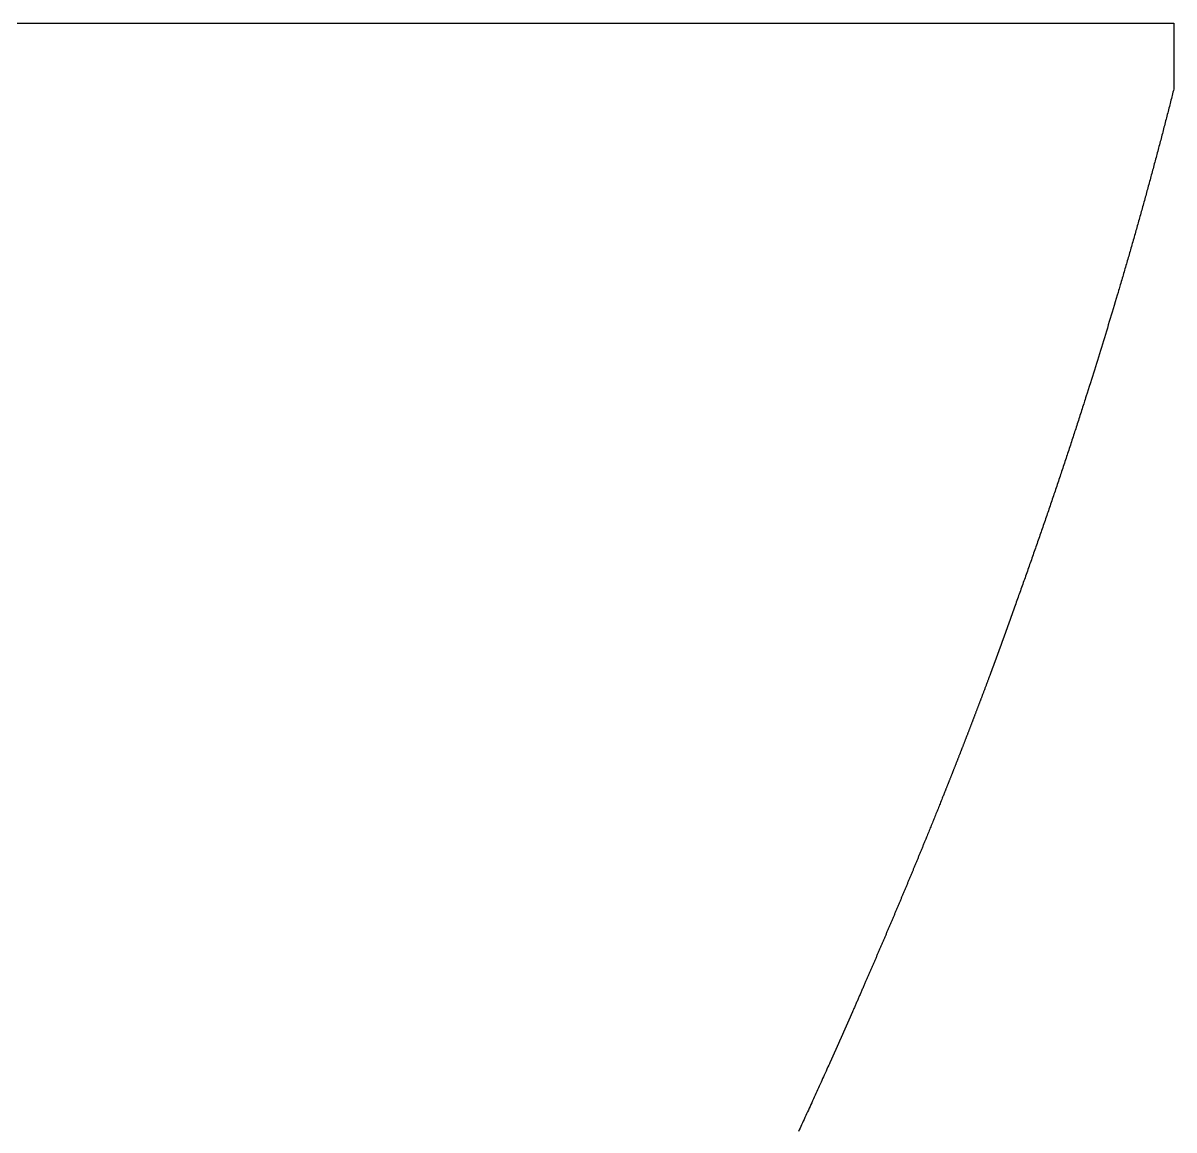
# Model space of a CAD drawing. Header units: millimetres. Extents: x 0 to 610, y 0 to 457.
# Drawn here: x 95.79 to 105.64, y 324.67 to 334.15 of the extents above; entities that cross this region are included whole.
import ezdxf

# ---------------------------------------------------------------- set-up
doc = ezdxf.new("R2010")
doc.units = ezdxf.units.MM
doc.layers.add('CUT_AIRCRAFT', color=7, linetype='Continuous')

msp = doc.modelspace()

# ---------------------------------------------------------------- linework, layer by layer
at = {"layer": 'CUT_AIRCRAFT'}
msp.add_lwpolyline([(95.6434, 334.14818), (96.82115, 334.14818), (102.82115, 334.14818), (105.64296, 334.14818), (105.64296, 333.59009), (105.64295, 333.59005), (105.64294, 333.59001), (105.64293, 333.58997), (105.64291, 333.58992), (105.6429, 333.58988), (105.64289, 333.58984), (105.64288, 333.5898), (105.64287, 333.58976), (105.64286, 333.58972), (105.64285, 333.58967), (105.64284, 333.58963), (105.64283, 333.58959), (105.64282, 333.58955), (105.64281, 333.58951), (105.6428, 333.58946), (105.64279, 333.58942), (105.64278, 333.58938), (105.64277, 333.58934), (105.64276, 333.5893), (105.64275, 333.58925), (105.64274, 333.58921), (105.64273, 333.58917), (105.64271, 333.58913), (105.6427, 333.58909), (105.64269, 333.58905), (105.64268, 333.589), (105.64267, 333.58896), (105.64266, 333.58892), (105.64265, 333.58888), (105.64264, 333.58884), (105.64263, 333.58879), (105.64262, 333.58875), (105.64261, 333.58871), (105.6426, 333.58867), (105.64259, 333.58863), (105.64258, 333.58859), (105.64257, 333.58854), (105.64256, 333.5885), (105.64255, 333.58846), (105.64254, 333.58842), (105.64253, 333.58838), (105.64252, 333.58833), (105.6425, 333.58829), (105.64249, 333.58825), (105.64248, 333.58821), (105.64247, 333.58817), (105.64246, 333.58813), (105.64245, 333.58808), (105.64244, 333.58804), (105.64243, 333.588), (105.64242, 333.58796), (105.64241, 333.58792), (105.6424, 333.58787), (105.64239, 333.58783), (105.64238, 333.58779), (105.64237, 333.58775), (105.64236, 333.58771), (105.64235, 333.58767), (105.64234, 333.58762), (105.64233, 333.58758), (105.64232, 333.58754), (105.64231, 333.5875), (105.64229, 333.58746), (105.64228, 333.58741), (105.64227, 333.58737), (105.64226, 333.58733), (105.64225, 333.58729), (105.64224, 333.58725), (105.64223, 333.58721), (105.64222, 333.58716), (105.64221, 333.58712), (105.6422, 333.58708), (105.64219, 333.58704), (105.64218, 333.587), (105.64217, 333.58695), (105.64216, 333.58691), (105.64215, 333.58687), (105.64214, 333.58683), (105.64213, 333.58679), (105.64212, 333.58675), (105.64211, 333.5867), (105.64209, 333.58666), (105.64208, 333.58662), (105.64207, 333.58658), (105.64206, 333.58654), (105.64205, 333.58649), (105.64204, 333.58645), (105.64203, 333.58641), (105.64202, 333.58637), (105.64201, 333.58633), (105.642, 333.58628), (105.64199, 333.58624), (105.64198, 333.5862), (105.64197, 333.58616), (105.64196, 333.58612), (105.64195, 333.58608), (105.64194, 333.58603), (105.64193, 333.58599), (105.64192, 333.58595), (105.64191, 333.58591), (105.64189, 333.58587), (105.64188, 333.58582), (105.64187, 333.58578), (105.64186, 333.58574), (105.64185, 333.5857), (105.64184, 333.58566), (105.64183, 333.58562), (105.64182, 333.58557), (105.64181, 333.58553), (105.6418, 333.58549), (105.64179, 333.58545), (105.64178, 333.58541), (105.64177, 333.58536), (105.64176, 333.58532), (105.64175, 333.58528), (105.64174, 333.58524), (105.64173, 333.5852), (105.64172, 333.58516), (105.64171, 333.58511), (105.6417, 333.58507), (105.64168, 333.58503), (105.64167, 333.58499), (105.64166, 333.58495), (105.64165, 333.5849), (105.64164, 333.58486), (105.64163, 333.58482), (105.64162, 333.58478), (105.64161, 333.58474), (105.6416, 333.5847), (105.64159, 333.58465), (105.64158, 333.58461), (105.64157, 333.58457), (105.64156, 333.58453), (105.64155, 333.58449), (105.64154, 333.58444), (105.64153, 333.5844), (105.64152, 333.58436), (105.64151, 333.58432), (105.6415, 333.58428), (105.64148, 333.58424), (105.64147, 333.58419), (105.64146, 333.58415), (105.64145, 333.58411), (105.64144, 333.58407), (105.64143, 333.58403), (105.64142, 333.58398), (105.64141, 333.58394), (105.6414, 333.5839), (105.64139, 333.58386), (105.64138, 333.58382), (105.64137, 333.58378), (105.64136, 333.58373), (105.64135, 333.58369), (105.64134, 333.58365), (105.64133, 333.58361), (105.64132, 333.58357), (105.64131, 333.58352), (105.6413, 333.58348), (105.64129, 333.58344), (105.64127, 333.5834), (105.63783, 333.56974), (105.63439, 333.55608), (105.63095, 333.54243), (105.6275, 333.52877), (105.62405, 333.51512), (105.62059, 333.50146), (105.61712, 333.48781), (105.61365, 333.47416), (105.61018, 333.46051), (105.6067, 333.44686), (105.60321, 333.43321), (105.59972, 333.41956), (105.59623, 333.40592), (105.59273, 333.39227), (105.58923, 333.37863), (105.58572, 333.36498), (105.58221, 333.35134), (105.5787, 333.3377), (105.57517, 333.32406), (105.57165, 333.31042), (105.56812, 333.29678), (105.56458, 333.28314), (105.56104, 333.26951), (105.5575, 333.25587), (105.55395, 333.24224), (105.55039, 333.2286), (105.54684, 333.21497), (105.54327, 333.20134), (105.53971, 333.18771), (105.53613, 333.17408), (105.53256, 333.16045), (105.52898, 333.14682), (105.52539, 333.13319), (105.52179, 333.11956), (105.5182, 333.10592), (105.51459, 333.09229), (105.51099, 333.07865), (105.50737, 333.06502), (105.50376, 333.05139), (105.50014, 333.03777), (105.49651, 333.02414), (105.49288, 333.01051), (105.48925, 332.99689), (105.48561, 332.98326), (105.48197, 332.96964), (105.47832, 332.95601), (105.47467, 332.94239), (105.47101, 332.92877), (105.46735, 332.91515), (105.46368, 332.90153), (105.46001, 332.88792), (105.45633, 332.8743), (105.45265, 332.86068), (105.44897, 332.84707), (105.44528, 332.83346), (105.44159, 332.81984), (105.43789, 332.80623), (105.43419, 332.79262), (105.43048, 332.77901), (105.42677, 332.7654), (105.42305, 332.7518), (105.41933, 332.73819), (105.41561, 332.72459), (105.41188, 332.71098), (105.40814, 332.69737), (105.4044, 332.68376), (105.40065, 332.67015), (105.3969, 332.65655), (105.39315, 332.64294), (105.38939, 332.62933), (105.38563, 332.61573), (105.38186, 332.60213), (105.37809, 332.58852), (105.37431, 332.57492), (105.37053, 332.56132), (105.36675, 332.54772), (105.36296, 332.53412), (105.35916, 332.52053), (105.35536, 332.50693), (105.35156, 332.49334), (105.34775, 332.47974), (105.34394, 332.46615), (105.34012, 332.45256), (105.3363, 332.43897), (105.33248, 332.42538), (105.32865, 332.41179), (105.32482, 332.3982), (105.32098, 332.38461), (105.31713, 332.37103), (105.31329, 332.35744), (105.30944, 332.34386), (105.30558, 332.33028), (105.30172, 332.3167), (105.29785, 332.30312), (105.29399, 332.28954), (105.29011, 332.27596), (105.28623, 332.26238), (105.28235, 332.2488), (105.27846, 332.23521), (105.27457, 332.22163), (105.27067, 332.20805), (105.26677, 332.19448), (105.26286, 332.1809), (105.25895, 332.16732), (105.25504, 332.15375), (105.25112, 332.14017), (105.24719, 332.1266), (105.24327, 332.11303), (105.23934, 332.09947), (105.23541, 332.08591), (105.23147, 332.07234), (105.22751, 332.05875), (105.22355, 332.04514), (105.21959, 332.03154), (105.21563, 332.01798), (105.21169, 332.0045), (105.20778, 331.99111), (105.20385, 331.9777), (105.19987, 331.96413), (105.1958, 331.95026), (105.19163, 331.93606), (105.18747, 331.92194), (105.18349, 331.90842), (105.17984, 331.89603), (105.17655, 331.88487), (105.17317, 331.87341), (105.16912, 331.85971), (105.16381, 331.84183), (105.15687, 331.81846), (105.14868, 331.7909), (105.1398, 331.76111), (105.13082, 331.73101), (105.12218, 331.70216), (105.11386, 331.67443), (105.1057, 331.64731), (105.09754, 331.62028), (105.08927, 331.59292), (105.08089, 331.56526), (105.07245, 331.53745), (105.06398, 331.50961), (105.05552, 331.48186), (105.04707, 331.4542), (105.03861, 331.42659), (105.03014, 331.39902), (105.02166, 331.37145), (105.01315, 331.34386), (105.00461, 331.31622), (104.99603, 331.2885), (104.9874, 331.26072), (104.97877, 331.23296), (104.97016, 331.20537), (104.96163, 331.17806), (104.95319, 331.15108), (104.9447, 331.12402), (104.93601, 331.09639), (104.92697, 331.0677), (104.91753, 331.03784), (104.90817, 331.00827), (104.89947, 330.98084), (104.89203, 330.9574), (104.88623, 330.93918), (104.8817, 330.92495), (104.87784, 330.91286), (104.87406, 330.90106), (104.86991, 330.88808), (104.86542, 330.87403), (104.86074, 330.85942), (104.85603, 330.84473), (104.85141, 330.83035), (104.84689, 330.81626), (104.8424, 330.80233), (104.83792, 330.78842), (104.83341, 330.77443), (104.82887, 330.76036), (104.82431, 330.74625), (104.81975, 330.73213), (104.81518, 330.71804), (104.81062, 330.70397), (104.80606, 330.68992), (104.8015, 330.67586), (104.79693, 330.66181), (104.79235, 330.64774), (104.78777, 330.63368), (104.78318, 330.61962), (104.77859, 330.60556), (104.774, 330.5915), (104.7694, 330.57744), (104.7648, 330.56339), (104.76019, 330.54934), (104.75558, 330.53528), (104.75097, 330.52123), (104.74634, 330.50718), (104.74172, 330.49313), (104.73709, 330.47907), (104.73245, 330.46502), (104.72781, 330.45097), (104.72317, 330.43691), (104.71852, 330.42287), (104.71387, 330.40882), (104.70921, 330.39477), (104.70455, 330.38073), (104.69988, 330.36668), (104.69521, 330.35264), (104.69054, 330.3386), (104.68586, 330.32456), (104.68118, 330.31052), (104.67649, 330.29648), (104.6718, 330.28245), (104.66711, 330.26841), (104.66241, 330.25438), (104.6577, 330.24034), (104.65299, 330.22631), (104.64828, 330.21228), (104.64357, 330.19825), (104.63884, 330.18423), (104.63412, 330.1702), (104.62939, 330.15617), (104.62466, 330.14215), (104.61992, 330.12813), (104.61518, 330.11411), (104.61043, 330.10009), (104.60568, 330.08607), (104.60092, 330.07205), (104.59617, 330.05803), (104.5914, 330.04402), (104.58663, 330.03), (104.58186, 330.01598), (104.57708, 330.00196), (104.5723, 329.98795), (104.56751, 329.97393), (104.56272, 329.95992), (104.55793, 329.94591), (104.55313, 329.9319), (104.54832, 329.91789), (104.54352, 329.90388), (104.53871, 329.88988), (104.53389, 329.87587), (104.52907, 329.86187), (104.52425, 329.84787), (104.51942, 329.83387), (104.51459, 329.81987), (104.50975, 329.80587), (104.50491, 329.79187), (104.50006, 329.77788), (104.49521, 329.76388), (104.49036, 329.74989), (104.4855, 329.7359), (104.48064, 329.72191), (104.47578, 329.70792), (104.47091, 329.69393), (104.46603, 329.67994), (104.46115, 329.66596), (104.45627, 329.65197), (104.45139, 329.63799), (104.44649, 329.62401), (104.4416, 329.61003), (104.4367, 329.59605), (104.4318, 329.58206), (104.42689, 329.56808), (104.42197, 329.5541), (104.41706, 329.54012), (104.41213, 329.52615), (104.40721, 329.51217), (104.40228, 329.4982), (104.39735, 329.48423), (104.39241, 329.47025), (104.38747, 329.45628), (104.38252, 329.44231), (104.37757, 329.42835), (104.37262, 329.41438), (104.36766, 329.40041), (104.3627, 329.38645), (104.35773, 329.37249), (104.35276, 329.35853), (104.34779, 329.34457), (104.34281, 329.33061), (104.33783, 329.31665), (104.33284, 329.3027), (104.32785, 329.28874), (104.32285, 329.27479), (104.31786, 329.26084), (104.31285, 329.24688), (104.30785, 329.23294), (104.30283, 329.21899), (104.29782, 329.20504), (104.2928, 329.1911), (104.28777, 329.17715), (104.28275, 329.16321), (104.28261, 329.16283), (104.28248, 329.16245), (104.28234, 329.16208), (104.28221, 329.1617), (104.28207, 329.16132), (104.28193, 329.16095), (104.2818, 329.16057), (104.28166, 329.16019), (104.28153, 329.15982), (104.28139, 329.15944), (104.28125, 329.15906), (104.28112, 329.15869), (104.28098, 329.15831), (104.28085, 329.15793), (104.28071, 329.15755), (104.28058, 329.15718), (104.28044, 329.1568), (104.2803, 329.15642), (104.28017, 329.15604), (104.28003, 329.15567), (104.2799, 329.15529), (104.27976, 329.15491), (104.27963, 329.15453), (104.27949, 329.15415), (104.27935, 329.15378), (104.27922, 329.1534), (104.27908, 329.15302), (104.27895, 329.15264), (104.27881, 329.15226), (104.27868, 329.15189), (104.27854, 329.15151), (104.2784, 329.15113), (104.27827, 329.15075), (104.27813, 329.15037), (104.278, 329.14999), (104.27786, 329.14961), (104.27772, 329.14923), (104.27759, 329.14885), (104.27745, 329.14847), (104.27731, 329.14809), (104.27718, 329.1477), (104.27704, 329.14732), (104.2769, 329.14694), (104.27677, 329.14656), (104.27663, 329.14618), (104.27649, 329.1458), (104.27636, 329.14542), (104.27622, 329.14504), (104.27608, 329.14466), (104.27595, 329.14428), (104.27581, 329.1439), (104.27568, 329.14351), (104.27554, 329.14313), (104.2754, 329.14275), (104.27527, 329.14237), (104.27513, 329.14199), (104.27499, 329.14161), (104.27486, 329.14123), (104.27472, 329.14085), (104.27458, 329.14046), (104.27445, 329.14008), (104.27431, 329.1397), (104.27417, 329.13932), (104.27404, 329.13894), (104.2739, 329.13856), (104.27376, 329.13817), (104.27363, 329.13779), (104.27349, 329.13741), (104.27335, 329.13702), (104.27322, 329.13664), (104.27308, 329.13626), (104.27294, 329.13588), (104.27281, 329.13549), (104.27267, 329.13511), (104.27253, 329.13473), (104.2724, 329.13434), (104.27226, 329.13396), (104.27212, 329.13358), (104.27199, 329.13319), (104.27185, 329.13281), (104.27171, 329.13243), (104.27157, 329.13205), (104.27144, 329.13166), (104.2713, 329.13128), (104.27116, 329.1309), (104.27103, 329.13051), (104.27089, 329.13013), (104.27075, 329.12975), (104.27062, 329.12936), (104.27048, 329.12898), (104.27034, 329.1286), (104.27021, 329.12821), (104.27007, 329.12783), (104.26993, 329.12745), (104.2698, 329.12706), (104.26966, 329.12668), (104.26952, 329.1263), (104.26938, 329.12591), (104.26925, 329.12553), (104.26911, 329.12514), (104.26897, 329.12476), (104.26884, 329.12437), (104.2687, 329.12399), (104.26856, 329.1236), (104.26842, 329.12322), (104.26829, 329.12284), (104.26815, 329.12245), (104.26801, 329.12207), (104.26788, 329.12168), (104.26774, 329.1213), (104.2676, 329.12091), (104.26746, 329.12053), (104.26733, 329.12014), (104.26719, 329.11976), (104.26705, 329.11938), (104.26692, 329.11899), (104.26678, 329.11861), (104.26664, 329.11822), (104.2665, 329.11784), (104.26637, 329.11745), (104.26623, 329.11707), (104.26609, 329.11668), (104.26596, 329.1163), (104.26582, 329.11591), (104.26568, 329.11553), (104.26554, 329.11514), (104.26541, 329.11476), (104.26527, 329.11437), (104.26513, 329.11399), (104.265, 329.1136), (104.26486, 329.11322), (104.26472, 329.11283), (104.26458, 329.11245), (104.26445, 329.11206), (104.26431, 329.11168), (104.26417, 329.11129), (104.26403, 329.11091), (104.2639, 329.11052), (104.26376, 329.11013), (104.26362, 329.10975), (104.26348, 329.10936), (104.26335, 329.10898), (104.26321, 329.10859), (104.26307, 329.10821), (104.26294, 329.10782), (104.2628, 329.10744), (104.26266, 329.10705), (104.26252, 329.10667), (104.26239, 329.10628), (104.26225, 329.10589), (104.26211, 329.10551), (104.26197, 329.10512), (104.26184, 329.10474), (104.2617, 329.10435), (104.26156, 329.10397), (104.26142, 329.10358), (104.26129, 329.10319), (104.26115, 329.10281), (104.26101, 329.10242), (104.26087, 329.10204), (104.26074, 329.10165), (104.2606, 329.10126), (104.26046, 329.10088), (104.26032, 329.10049), (104.26019, 329.10011), (104.26005, 329.09972), (104.25991, 329.09933), (104.25977, 329.09895), (104.25964, 329.09856), (104.2595, 329.09818), (104.25936, 329.09779), (104.25922, 329.0974), (104.25909, 329.09702), (104.25895, 329.09663), (104.25881, 329.09624), (104.25867, 329.09586), (104.25854, 329.09547), (104.2584, 329.09509), (104.25826, 329.0947), (104.25812, 329.09431), (104.25799, 329.09393), (104.25785, 329.09354), (104.25771, 329.09315), (104.25757, 329.09277), (104.25744, 329.09238), (104.2573, 329.092), (104.25716, 329.09161), (104.25702, 329.09122), (104.25689, 329.09084), (104.25675, 329.09045), (104.25661, 329.09006), (104.25647, 329.08968), (104.25633, 329.08929), (104.2562, 329.0889), (104.25606, 329.08852), (104.25592, 329.08813), (104.25578, 329.08774), (104.25565, 329.08736), (104.25551, 329.08697), (104.25537, 329.08658), (104.25523, 329.0862), (104.25509, 329.08581), (104.25496, 329.08542), (104.25482, 329.08504), (104.25468, 329.08465), (104.25454, 329.08426), (104.25441, 329.08388), (104.25427, 329.08349), (104.25413, 329.0831), (104.25399, 329.08271), (104.25385, 329.08232), (104.25372, 329.08194), (104.25358, 329.08156), (104.25345, 329.08118), (104.25331, 329.08079), (104.25317, 329.08039), (104.25302, 329.07998), (104.25287, 329.07957), (104.25274, 329.07919), (104.25261, 329.07884), (104.25251, 329.07855), (104.2524, 329.07824), (104.25226, 329.07785), (104.25206, 329.0773), (104.25179, 329.07653), (104.25146, 329.0756), (104.2511, 329.07459), (104.25073, 329.07356), (104.25039, 329.07259), (104.25005, 329.07165), (104.24973, 329.07074), (104.2494, 329.06983), (104.24908, 329.06891), (104.24874, 329.06798), (104.24841, 329.06704), (104.24807, 329.0661), (104.24774, 329.06516), (104.24741, 329.06423), (104.24708, 329.0633), (104.24674, 329.06237), (104.24641, 329.06143), (104.24608, 329.0605), (104.24575, 329.05957), (104.24541, 329.05863), (104.24508, 329.05769), (104.24474, 329.05675), (104.24441, 329.05582), (104.24408, 329.0549), (104.24376, 329.05398), (104.24343, 329.05306), (104.2431, 329.05213), (104.24275, 329.05116), (104.24239, 329.05016), (104.24204, 329.04917), (104.24171, 329.04824), (104.24142, 329.04742), (104.24118, 329.04676), (104.24099, 329.04621), (104.24081, 329.04572), (104.24064, 329.04524), (104.24046, 329.04472), (104.24026, 329.04418), (104.24006, 329.04361), (104.23986, 329.04305), (104.23966, 329.04249), (104.23947, 329.04195), (104.23927, 329.04141), (104.23908, 329.04086), (104.23889, 329.04032), (104.23869, 329.03977), (104.2385, 329.03922), (104.2383, 329.03868), (104.2381, 329.03813), (104.23791, 329.03758), (104.23771, 329.03704), (104.23752, 329.03649), (104.23732, 329.03594), (104.23713, 329.0354), (104.23693, 329.03485), (104.23674, 329.0343), (104.23654, 329.03376), (104.23635, 329.03321), (104.23615, 329.03266), (104.23596, 329.03212), (104.23576, 329.03157), (104.23557, 329.03102), (104.23537, 329.03047), (104.23518, 329.02993), (104.23498, 329.02938), (104.23479, 329.02883), (104.23459, 329.02829), (104.2344, 329.02774), (104.2342, 329.02719), (104.23401, 329.02664), (104.23381, 329.0261), (104.23362, 329.02555), (104.23342, 329.025), (104.23322, 329.02446), (104.23303, 329.02391), (104.23283, 329.02336), (104.23264, 329.02281), (104.23244, 329.02227), (104.23225, 329.02172), (104.23205, 329.02117), (104.23186, 329.02062), (104.23166, 329.02008), (104.23147, 329.01953), (104.23127, 329.01898), (104.23107, 329.01843), (104.23088, 329.01789), (104.23068, 329.01734), (104.23049, 329.01679), (104.23029, 329.01624), (104.2301, 329.0157), (104.2299, 329.01515), (104.22971, 329.0146), (104.22951, 329.01406), (104.22932, 329.01351), (104.22912, 329.01296), (104.22892, 329.01241), (104.22873, 329.01187), (104.22853, 329.01132), (104.22834, 329.01077), (104.22814, 329.01022), (104.22795, 329.00967), (104.22775, 329.00913), (104.22755, 329.00858), (104.22736, 329.00803), (104.22716, 329.00748), (104.22697, 329.00694), (104.22677, 329.00639), (104.22657, 329.00584), (104.22638, 329.00529), (104.22618, 329.00474), (104.22599, 329.0042), (104.22579, 329.00365), (104.2256, 329.0031), (104.2254, 329.00255), (104.2252, 329.00201), (104.22501, 329.00146), (104.22481, 329.00091), (104.22462, 329.00036), (104.22442, 328.99981), (104.22422, 328.99927), (104.22403, 328.99872), (104.22383, 328.99817), (104.22364, 328.99762), (104.22344, 328.99707), (104.22324, 328.99653), (104.22305, 328.99598), (104.22285, 328.99543), (104.22266, 328.99488), (104.22246, 328.99434), (104.22226, 328.99379), (104.22207, 328.99324), (104.22187, 328.99269), (104.22168, 328.99214), (104.22148, 328.99159), (104.22128, 328.99105), (104.22109, 328.9905), (104.22089, 328.98995), (104.2207, 328.9894), (104.2205, 328.98885), (104.2203, 328.98831), (104.22011, 328.98776), (104.21991, 328.98721), (104.21971, 328.98666), (104.21952, 328.98611), (104.21932, 328.98557), (104.21913, 328.98502), (104.21893, 328.98447), (104.21873, 328.98392), (104.21854, 328.98337), (104.21834, 328.98282), (104.21814, 328.98228), (104.21795, 328.98173), (104.21775, 328.98118), (104.21756, 328.98063), (104.21736, 328.98008), (104.21716, 328.97954), (104.21697, 328.97899), (104.21677, 328.97844), (104.21657, 328.97789), (104.21638, 328.97734), (104.21618, 328.97679), (104.21598, 328.97625), (104.21579, 328.9757), (104.21559, 328.97515), (104.21539, 328.9746), (104.2152, 328.97405), (104.215, 328.9735), (104.2148, 328.97296), (104.21461, 328.97241), (104.21441, 328.97186), (104.21422, 328.97131), (104.21402, 328.97076), (104.21382, 328.97021), (104.21363, 328.96966), (104.21343, 328.96912), (104.21323, 328.96857), (104.21304, 328.96802), (104.21284, 328.96747), (104.21264, 328.96692), (104.21245, 328.96637), (104.21225, 328.96583), (104.21205, 328.96528), (104.21186, 328.96473), (104.21166, 328.96418), (104.21146, 328.96363), (104.21127, 328.96308), (104.21107, 328.96253), (104.21087, 328.96199), (104.21068, 328.96144), (104.21048, 328.96089), (104.21028, 328.96034), (104.21009, 328.95979), (104.20989, 328.95924), (104.20969, 328.9587), (104.20949, 328.95815), (104.2093, 328.9576), (104.2091, 328.95705), (104.2089, 328.9565), (104.20871, 328.95595), (104.20851, 328.9554), (104.20831, 328.95485), (104.20812, 328.95431), (104.20792, 328.95376), (104.20772, 328.95321), (104.20753, 328.95266), (104.20733, 328.95211), (104.20713, 328.95157), (104.20693, 328.95101), (104.20674, 328.95046), (104.20654, 328.94991), (104.20634, 328.94936), (104.20615, 328.94882), (104.20596, 328.94829), (104.20577, 328.94776), (104.20557, 328.94721), (104.20536, 328.94662), (104.20514, 328.94601), (104.20492, 328.9454), (104.20472, 328.94485), (104.20457, 328.94443), (104.20447, 328.94414), (104.20435, 328.94383), (104.20415, 328.94326), (104.20378, 328.94224), (104.2032, 328.94061), (104.20244, 328.93852), (104.2016, 328.93618), (104.20075, 328.93381), (104.19995, 328.93157), (104.19919, 328.92946), (104.19845, 328.92742), (104.19772, 328.92538), (104.19697, 328.92331), (104.19622, 328.9212), (104.19545, 328.91908), (104.19469, 328.91695), (104.19392, 328.91484), (104.19317, 328.91273), (104.19241, 328.91063), (104.19165, 328.90852), (104.19089, 328.90642), (104.19013, 328.90432), (104.18937, 328.90221), (104.18861, 328.9001), (104.18785, 328.89798), (104.18709, 328.89587), (104.18633, 328.89376), (104.18557, 328.89167), (104.18482, 328.88959), (104.18407, 328.8875), (104.18331, 328.88539), (104.18253, 328.88324), (104.18173, 328.88104), (104.18094, 328.87885), (104.18018, 328.87675), (104.17948, 328.87481), (104.17886, 328.87309), (104.17829, 328.87152), (104.17776, 328.87004), (104.17723, 328.86858), (104.17668, 328.86706), (104.17612, 328.8655), (104.17554, 328.86392), (104.17497, 328.86234), (104.1744, 328.86077), (104.17384, 328.85921), (104.17328, 328.85766), (104.17271, 328.8561), (104.17215, 328.85455), (104.17158, 328.85299), (104.17102, 328.85143), (104.17045, 328.84987), (104.16989, 328.84831), (104.16932, 328.84675), (104.16876, 328.84519), (104.16819, 328.84363), (104.16763, 328.84207), (104.16706, 328.84051), (104.1665, 328.83895), (104.16593, 328.83739), (104.16537, 328.83583), (104.1648, 328.83428), (104.16424, 328.83272), (104.16367, 328.83116), (104.1631, 328.8296), (104.16254, 328.82804), (104.16197, 328.82648), (104.16141, 328.82492), (104.16084, 328.82336), (104.16027, 328.8218), (104.15971, 328.82024), (104.15914, 328.81868), (104.15857, 328.81712), (104.15801, 328.81556), (104.15744, 328.814), (104.15687, 328.81244), (104.1563, 328.81088), (104.15574, 328.80933), (104.15517, 328.80777), (104.1546, 328.80621), (104.15404, 328.80465), (104.15347, 328.80309), (104.1529, 328.80153), (104.15233, 328.79997), (104.15177, 328.79841), (104.1512, 328.79685), (104.15063, 328.79529), (104.15006, 328.79373), (104.14949, 328.79217), (104.14893, 328.79061), (104.14836, 328.78905), (104.14779, 328.78749), (104.14722, 328.78593), (104.14665, 328.78437), (104.14608, 328.78281), (104.14552, 328.78125), (104.14495, 328.7797), (104.14438, 328.77814), (104.14381, 328.77658), (104.14324, 328.77502), (104.14267, 328.77346), (104.1421, 328.7719), (104.14153, 328.77034), (104.14096, 328.76878), (104.14039, 328.76722), (104.13983, 328.76566), (104.13926, 328.7641), (104.13869, 328.76254), (104.13812, 328.76098), (104.13755, 328.75942), (104.13698, 328.75786), (104.13641, 328.7563), (104.13584, 328.75474), (104.13527, 328.75318), (104.1347, 328.75162), (104.13413, 328.75006), (104.13356, 328.7485), (104.13299, 328.74694), (104.13242, 328.74538), (104.13184, 328.74382), (104.13127, 328.74226), (104.1307, 328.7407), (104.13013, 328.73914), (104.12956, 328.73759), (104.12899, 328.73603), (104.12842, 328.73447), (104.12785, 328.73291), (104.12728, 328.73135), (104.12671, 328.72979), (104.12614, 328.72823), (104.12556, 328.72667), (104.12499, 328.72511), (104.12442, 328.72355), (104.12385, 328.72199), (104.12328, 328.72043), (104.12271, 328.71887), (104.12213, 328.71731), (104.12156, 328.71575), (104.12099, 328.71419), (104.12042, 328.71263), (104.11985, 328.71107), (104.11927, 328.70951), (104.1187, 328.70795), (104.11813, 328.70639), (104.11756, 328.70483), (104.11698, 328.70328), (104.11641, 328.70172), (104.11584, 328.70016), (104.11526, 328.6986), (104.11469, 328.69704), (104.11412, 328.69548), (104.11355, 328.69392), (104.11297, 328.69236), (104.1124, 328.6908), (104.11183, 328.68924), (104.11125, 328.68768), (104.11068, 328.68612), (104.11011, 328.68456), (104.10953, 328.683), (104.10896, 328.68144), (104.10839, 328.67988), (104.10781, 328.67833), (104.10724, 328.67677), (104.10666, 328.67521), (104.10609, 328.67365), (104.10552, 328.67209), (104.10494, 328.67053), (104.10437, 328.66897), (104.10379, 328.66741), (104.10322, 328.66585), (104.10264, 328.66429), (104.10207, 328.66273), (104.10149, 328.66117), (104.10092, 328.65961), (104.10034, 328.65805), (104.09977, 328.65649), (104.09919, 328.65494), (104.09862, 328.65338), (104.09804, 328.65182), (104.09747, 328.65026), (104.09689, 328.6487), (104.09632, 328.64714), (104.09574, 328.64558), (104.09517, 328.64402), (104.09459, 328.64246), (104.09402, 328.6409), (104.09344, 328.63934), (104.09287, 328.63778), (104.09229, 328.63623), (104.09171, 328.63467), (104.09114, 328.63311), (104.09056, 328.63155), (104.08999, 328.62999), (104.08941, 328.62843), (104.08883, 328.62687), (104.08826, 328.62531), (104.08768, 328.62375), (104.0871, 328.62219), (104.08653, 328.62064), (104.08595, 328.61908), (104.08537, 328.61752), (104.0848, 328.61596), (104.08422, 328.6144), (104.08364, 328.61284), (104.08307, 328.61128), (104.08249, 328.60972), (104.08191, 328.60816), (104.08133, 328.6066), (104.08076, 328.60505), (104.08018, 328.60349), (104.0796, 328.60193), (104.07902, 328.60037), (104.07844, 328.5988), (104.07786, 328.59722), (104.07728, 328.59567), (104.07671, 328.59413), (104.07616, 328.59263), (104.0756, 328.59112), (104.07502, 328.58956), (104.0744, 328.5879), (104.07375, 328.58614), (104.0731, 328.5844), (104.07253, 328.58285), (104.07209, 328.58166), (104.07179, 328.58087), (104.07146, 328.57997), (104.07086, 328.57837), (104.06977, 328.57543), (104.06804, 328.57075), (104.0658, 328.56474), (104.0633, 328.55801), (104.06077, 328.55119), (104.05837, 328.54477), (104.05611, 328.5387), (104.05392, 328.53282), (104.05174, 328.52696), (104.04952, 328.52101), (104.04726, 328.51495), (104.04498, 328.50885), (104.0427, 328.50274), (104.04043, 328.49665), (104.03816, 328.4906), (104.0359, 328.48456), (104.03364, 328.47852), (104.03138, 328.47248), (104.02911, 328.46643), (104.02684, 328.46037), (104.02457, 328.4543), (104.02229, 328.44823), (104.02001, 328.44216), (104.01774, 328.43611), (104.01548, 328.43009), (104.01323, 328.42411), (104.01098, 328.41812), (104.0087, 328.41206), (104.00637, 328.40588), (104.00399, 328.39957), (104.00163, 328.39329), (103.99935, 328.38726), (103.99725, 328.38168), (103.99537, 328.37671), (103.99367, 328.3722), (103.99206, 328.36793), (103.99046, 328.3637), (103.98881, 328.35934), (103.98711, 328.35485), (103.98539, 328.35029), (103.98367, 328.34573), (103.98195, 328.3412), (103.98025, 328.3367), (103.97856, 328.33223), (103.97686, 328.32775), (103.97516, 328.32327), (103.97346, 328.31878), (103.97175, 328.31428), (103.97005, 328.30978), (103.96834, 328.30529), (103.96664, 328.30079), (103.96493, 328.2963), (103.96323, 328.29181), (103.96152, 328.28732), (103.95981, 328.28283), (103.9581, 328.27834), (103.9564, 328.27385), (103.95469, 328.26936), (103.95298, 328.26487), (103.95127, 328.26038), (103.94956, 328.25588), (103.94785, 328.25139), (103.94614, 328.2469), (103.94442, 328.24241), (103.94271, 328.23792), (103.941, 328.23343), (103.93928, 328.22894), (103.93757, 328.22445), (103.93586, 328.21996), (103.93414, 328.21547), (103.93242, 328.21098), (103.93071, 328.20649), (103.92899, 328.20201), (103.92727, 328.19752), (103.92556, 328.19303), (103.92384, 328.18854), (103.92212, 328.18405), (103.9204, 328.17956), (103.91868, 328.17507), (103.91696, 328.17058), (103.91524, 328.1661), (103.91352, 328.16161), (103.9118, 328.15712), (103.91007, 328.15263), (103.90835, 328.14815), (103.90663, 328.14366), (103.9049, 328.13917), (103.90318, 328.13469), (103.90145, 328.1302), (103.89973, 328.12571), (103.898, 328.12123), (103.89628, 328.11674), (103.89455, 328.11225), (103.89282, 328.10777), (103.89109, 328.10328), (103.88937, 328.0988), (103.88764, 328.09431), (103.88591, 328.08983), (103.88418, 328.08534), (103.88245, 328.08085), (103.88072, 328.07637), (103.87899, 328.07188), (103.87725, 328.0674), (103.87552, 328.06291), (103.87379, 328.05843), (103.87205, 328.05395), (103.87032, 328.04946), (103.86859, 328.04498), (103.86685, 328.04049), (103.86512, 328.03601), (103.86338, 328.03153), (103.86164, 328.02704), (103.85991, 328.02256), (103.85817, 328.01808), (103.85643, 328.01359), (103.85469, 328.00911), (103.85296, 328.00463), (103.85122, 328.00014), (103.84948, 327.99566), (103.84774, 327.99118), (103.846, 327.9867), (103.84426, 327.98222), (103.84251, 327.97774), (103.84077, 327.97325), (103.83903, 327.96877), (103.83729, 327.96429), (103.83554, 327.95981), (103.8338, 327.95533), (103.83206, 327.95085), (103.83031, 327.94637), (103.82857, 327.94189), (103.82682, 327.93741), (103.82507, 327.93293), (103.82333, 327.92845), (103.82158, 327.92397), (103.81983, 327.91949), (103.81808, 327.91501), (103.81633, 327.91053), (103.81459, 327.90605), (103.81284, 327.90157), (103.81109, 327.89709), (103.80934, 327.89261), (103.80758, 327.88813), (103.80583, 327.88365), (103.80408, 327.87918), (103.80233, 327.8747), (103.80058, 327.87022), (103.79882, 327.86574), (103.79707, 327.86126), (103.79532, 327.85679), (103.79356, 327.85231), (103.79181, 327.84783), (103.79005, 327.84336), (103.78829, 327.83888), (103.78654, 327.8344), (103.78478, 327.82993), (103.78302, 327.82545), (103.78127, 327.82097), (103.77951, 327.8165), (103.77775, 327.81202), (103.77599, 327.80755), (103.77423, 327.80307), (103.77247, 327.79859), (103.77071, 327.79412), (103.76895, 327.78964), (103.76719, 327.78517), (103.76543, 327.78069), (103.76366, 327.77622), (103.7619, 327.77174), (103.76014, 327.76727), (103.75837, 327.7628), (103.75661, 327.75832), (103.75484, 327.75385), (103.75308, 327.74937), (103.75131, 327.7449), (103.74955, 327.74043), (103.74778, 327.73595), (103.74602, 327.73148), (103.74425, 327.72701), (103.74248, 327.72253), (103.74071, 327.71806), (103.73894, 327.71359), (103.73717, 327.70912), (103.73541, 327.70464), (103.73364, 327.70017), (103.73187, 327.6957), (103.73009, 327.69123), (103.72832, 327.68676), (103.72655, 327.68228), (103.72478, 327.67781), (103.72301, 327.67334), (103.72123, 327.66887), (103.71946, 327.6644), (103.71769, 327.65993), (103.71591, 327.65546), (103.71414, 327.65099), (103.71236, 327.64652), (103.71059, 327.64205), (103.70881, 327.63758), (103.70703, 327.63311), (103.70526, 327.62864), (103.70348, 327.62417), (103.7017, 327.6197), (103.69992, 327.61523), (103.69815, 327.61076), (103.69637, 327.6063), (103.69459, 327.60183), (103.69281, 327.59737), (103.69103, 327.59289), (103.68924, 327.5884), (103.68745, 327.58391), (103.68567, 327.57944), (103.6839, 327.57501), (103.68215, 327.57063), (103.68039, 327.56623), (103.67861, 327.56176), (103.67677, 327.55714), (103.67487, 327.55238), (103.67298, 327.54766), (103.6712, 327.54321), (103.66963, 327.53928), (103.66828, 327.53591), (103.66688, 327.53241), (103.66507, 327.52787), (103.66248, 327.52141), (103.65889, 327.51243), (103.65452, 327.50153), (103.64973, 327.48959), (103.64489, 327.47752), (103.64027, 327.46601), (103.63586, 327.45502), (103.63155, 327.44431), (103.62726, 327.43364), (103.6229, 327.42281), (103.61849, 327.41185), (103.61404, 327.40082), (103.60959, 327.38977), (103.60515, 327.37877), (103.60072, 327.3678), (103.5963, 327.35685), (103.59188, 327.34592), (103.58745, 327.33499), (103.58302, 327.32404), (103.57858, 327.31307), (103.57413, 327.30209), (103.56966, 327.29107), (103.5652, 327.28007), (103.56075, 327.26912), (103.55634, 327.25827), (103.55197, 327.24752), (103.54759, 327.23674), (103.54312, 327.22578), (103.53851, 327.21446), (103.53374, 327.20276), (103.52901, 327.19115), (103.52456, 327.18025), (103.52065, 327.17067), (103.51744, 327.16281), (103.51477, 327.15627), (103.51238, 327.15044), (103.51003, 327.1447), (103.50753, 327.13858), (103.50487, 327.1321), (103.50215, 327.12543), (103.4994, 327.11874), (103.49671, 327.11215), (103.49404, 327.10566), (103.4914, 327.09922), (103.48876, 327.09278), (103.48611, 327.08632), (103.48345, 327.07983), (103.48078, 327.07333), (103.47811, 327.06683), (103.47544, 327.06034), (103.47278, 327.05385), (103.47011, 327.04737), (103.46744, 327.04089), (103.46478, 327.0344), (103.46211, 327.02792), (103.45943, 327.02143), (103.45676, 327.01494), (103.45409, 327.00846), (103.45142, 327.00198), (103.44874, 326.99549), (103.44607, 326.98901), (103.4434, 326.98253), (103.44072, 326.97604), (103.43804, 326.96956), (103.43536, 326.96308), (103.43269, 326.9566), (103.43001, 326.95011), (103.42733, 326.94363), (103.42465, 326.93715), (103.42196, 326.93067), (103.41928, 326.92419), (103.4166, 326.91771), (103.41391, 326.91123), (103.41123, 326.90475), (103.40854, 326.89827), (103.40586, 326.89179), (103.40317, 326.88531), (103.40048, 326.87883), (103.39779, 326.87235), (103.3951, 326.86588), (103.39241, 326.8594), (103.38972, 326.85292), (103.38703, 326.84644), (103.38434, 326.83997), (103.38164, 326.83349), (103.37895, 326.82701), (103.37625, 326.82054), (103.37356, 326.81406), (103.37086, 326.80759), (103.36816, 326.80111), (103.36546, 326.79464), (103.36277, 326.78817), (103.36007, 326.78169), (103.35737, 326.77522), (103.35466, 326.76874), (103.35196, 326.76227), (103.34926, 326.7558), (103.34656, 326.74933), (103.34385, 326.74285), (103.34115, 326.73638), (103.33844, 326.72991), (103.33573, 326.72344), (103.33302, 326.71697), (103.33032, 326.7105), (103.32761, 326.70403), (103.3249, 326.69756), (103.32219, 326.69109), (103.31947, 326.68462), (103.31676, 326.67815), (103.31405, 326.67168), (103.31134, 326.66521), (103.30862, 326.65874), (103.30591, 326.65228), (103.30319, 326.64581), (103.30047, 326.63934), (103.29776, 326.63287), (103.29504, 326.62641), (103.29232, 326.61994), (103.2896, 326.61348), (103.28688, 326.60701), (103.28416, 326.60055), (103.28143, 326.59408), (103.27871, 326.58762), (103.27599, 326.58115), (103.27326, 326.57469), (103.27054, 326.56822), (103.26781, 326.56176), (103.26509, 326.5553), (103.26236, 326.54883), (103.25963, 326.54237), (103.2569, 326.53591), (103.25417, 326.52945), (103.25144, 326.52298), (103.24871, 326.51652), (103.24598, 326.51006), (103.24325, 326.5036), (103.24051, 326.49714), (103.23778, 326.49068), (103.23504, 326.48422), (103.23231, 326.47776), (103.22957, 326.4713), (103.22683, 326.46484), (103.2241, 326.45838), (103.22136, 326.45192), (103.21862, 326.44547), (103.21588, 326.43901), (103.21314, 326.43255), (103.2104, 326.42609), (103.20765, 326.41964), (103.20491, 326.41318), (103.20217, 326.40672), (103.19942, 326.40027), (103.19668, 326.39381), (103.19393, 326.38736), (103.19118, 326.3809), (103.18844, 326.37445), (103.18569, 326.36799), (103.18294, 326.36154), (103.18019, 326.35508), (103.17744, 326.34863), (103.17469, 326.34218), (103.17194, 326.33572), (103.16918, 326.32927), (103.16643, 326.32282), (103.16368, 326.31637), (103.16092, 326.30991), (103.15817, 326.30346), (103.15541, 326.29701), (103.15265, 326.29056), (103.1499, 326.28411), (103.14714, 326.27766), (103.14438, 326.27121), (103.14162, 326.26476), (103.13886, 326.25831), (103.1361, 326.25186), (103.13334, 326.24541), (103.13057, 326.23896), (103.12781, 326.23251), (103.12505, 326.22607), (103.12228, 326.21962), (103.11951, 326.21317), (103.11675, 326.20672), (103.11398, 326.20028), (103.11121, 326.19383), (103.10845, 326.18738), (103.10568, 326.18094), (103.10291, 326.17449), (103.10014, 326.16805), (103.09736, 326.1616), (103.09459, 326.15516), (103.09182, 326.14871), (103.08905, 326.14227), (103.08627, 326.13582), (103.0835, 326.12938), (103.08072, 326.12294), (103.07795, 326.11649), (103.07517, 326.11005), (103.07239, 326.10361), (103.06961, 326.09717), (103.06683, 326.09073), (103.06405, 326.08428), (103.06127, 326.07784), (103.05849, 326.0714), (103.05571, 326.06496), (103.05293, 326.05852), (103.05015, 326.05208), (103.04736, 326.04564), (103.04458, 326.0392), (103.04179, 326.03276), (103.039, 326.02632), (103.03622, 326.01988), (103.03343, 326.01344), (103.03064, 326.00701), (103.02786, 326.00058), (103.02508, 325.99416), (103.02228, 325.98772), (103.01948, 325.98126), (103.01667, 325.97478), (103.01386, 325.9683), (103.01107, 325.96187), (103.00831, 325.95551), (103.00559, 325.94925), (103.00286, 325.94296), (103.00006, 325.93651), (102.99713, 325.92977), (102.99403, 325.92265), (102.99081, 325.91523), (102.98751, 325.90765), (102.98421, 325.90005), (102.98094, 325.89254), (102.9777, 325.88511), (102.97448, 325.87772), (102.97126, 325.87034), (102.96804, 325.86294), (102.9648, 325.85551), (102.96155, 325.84807), (102.95831, 325.84063), (102.95506, 325.8332), (102.95182, 325.82577), (102.94857, 325.81834), (102.94534, 325.81093), (102.9421, 325.80353), (102.93886, 325.79612), (102.93562, 325.7887), (102.93235, 325.78124), (102.92907, 325.77374), (102.92579, 325.76625), (102.92254, 325.75883), (102.91935, 325.75155), (102.91623, 325.74442), (102.91309, 325.73725), (102.90982, 325.72981), (102.90634, 325.72187), (102.9026, 325.71336), (102.89893, 325.70499), (102.8957, 325.69764), (102.89331, 325.69219), (102.89201, 325.68923), (102.89154, 325.68816), (102.89152, 325.68812), (102.89156, 325.68821), (102.89135, 325.68774), (102.89093, 325.68677), (102.89038, 325.68552), (102.88981, 325.68423), (102.88931, 325.6831), (102.88887, 325.6821), (102.88847, 325.68117), (102.88806, 325.68025), (102.88764, 325.6793), (102.88721, 325.6783), (102.88676, 325.67729), (102.88631, 325.67628), (102.88587, 325.67527), (102.88543, 325.67428), (102.885, 325.67329), (102.88456, 325.6723), (102.88413, 325.67131), (102.88369, 325.67031), (102.88325, 325.66932), (102.88282, 325.66832), (102.88238, 325.66732), (102.88194, 325.66633), (102.8815, 325.66534), (102.88107, 325.66434), (102.88063, 325.66335), (102.88019, 325.66235), (102.87975, 325.66136), (102.87932, 325.66036), (102.87888, 325.65937), (102.87844, 325.65837), (102.878, 325.65738), (102.87757, 325.65639), (102.87713, 325.65539), (102.87669, 325.6544), (102.87625, 325.6534), (102.87582, 325.65241), (102.87538, 325.65141), (102.87494, 325.65042), (102.8745, 325.64942), (102.87407, 325.64843), (102.87363, 325.64744), (102.87319, 325.64644), (102.87275, 325.64545), (102.87231, 325.64445), (102.87188, 325.64346), (102.87144, 325.64246), (102.871, 325.64147), (102.87056, 325.64048), (102.87013, 325.63948), (102.86969, 325.63849), (102.86925, 325.63749), (102.86881, 325.6365), (102.86837, 325.6355), (102.86794, 325.63451), (102.8675, 325.63352), (102.86706, 325.63252), (102.86662, 325.63153), (102.86618, 325.63053), (102.86575, 325.62954), (102.86531, 325.62854), (102.86487, 325.62755), (102.86443, 325.62656), (102.86399, 325.62556), (102.86356, 325.62457), (102.86312, 325.62357), (102.86268, 325.62258), (102.86224, 325.62158), (102.8618, 325.62059), (102.86137, 325.6196), (102.86093, 325.6186), (102.86049, 325.61761), (102.86005, 325.61661), (102.85961, 325.61562), (102.85918, 325.61462), (102.85874, 325.61363), (102.8583, 325.61264), (102.85786, 325.61164), (102.85742, 325.61065), (102.85698, 325.60965), (102.85655, 325.60866), (102.85611, 325.60767), (102.85567, 325.60667), (102.85523, 325.60568), (102.85479, 325.60468), (102.85435, 325.60369), (102.85392, 325.6027), (102.85348, 325.6017), (102.85304, 325.60071), (102.8526, 325.59971), (102.85216, 325.59872), (102.85172, 325.59772), (102.85129, 325.59673), (102.85085, 325.59574), (102.85041, 325.59474), (102.84997, 325.59375), (102.84953, 325.59275), (102.84909, 325.59176), (102.84866, 325.59077), (102.84822, 325.58977), (102.84778, 325.58878), (102.84734, 325.58778), (102.8469, 325.58679), (102.84646, 325.5858), (102.84602, 325.5848), (102.84558, 325.58381), (102.84515, 325.58281), (102.84471, 325.58182), (102.84427, 325.58083), (102.84383, 325.57983), (102.84339, 325.57884), (102.84295, 325.57784), (102.84251, 325.57685), (102.84208, 325.57586), (102.84164, 325.57486), (102.8412, 325.57387), (102.84076, 325.57288), (102.84032, 325.57188), (102.83988, 325.57089), (102.83944, 325.56989), (102.839, 325.5689), (102.83856, 325.56791), (102.83813, 325.56691), (102.83769, 325.56592), (102.83725, 325.56492), (102.83681, 325.56393), (102.83637, 325.56294), (102.83593, 325.56194), (102.83549, 325.56095), (102.83505, 325.55996), (102.83461, 325.55896), (102.83417, 325.55797), (102.83374, 325.55697), (102.8333, 325.55598), (102.83286, 325.55499), (102.83242, 325.55399), (102.83198, 325.553), (102.83154, 325.55201), (102.8311, 325.55101), (102.83066, 325.55002), (102.83022, 325.54902), (102.82978, 325.54803), (102.82934, 325.54704), (102.8289, 325.54604), (102.82847, 325.54505), (102.82803, 325.54406), (102.82759, 325.54306), (102.82715, 325.54207), (102.82671, 325.54107), (102.82627, 325.54008), (102.82583, 325.53909), (102.82539, 325.53809), (102.82495, 325.5371), (102.82451, 325.53611), (102.82407, 325.53511), (102.82363, 325.53412), (102.82319, 325.53313), (102.82275, 325.53213), (102.82231, 325.53114), (102.82187, 325.53014), (102.82143, 325.52915), (102.82099, 325.52816), (102.82055, 325.52716), (102.82012, 325.52617), (102.81968, 325.52518), (102.81924, 325.52418), (102.8188, 325.52319), (102.81836, 325.5222), (102.81792, 325.5212), (102.81748, 325.52021), (102.81704, 325.51922), (102.8166, 325.51822), (102.81616, 325.51723), (102.81572, 325.51623), (102.81527, 325.51524), (102.81484, 325.51424), (102.8144, 325.51326), (102.81396, 325.51227), (102.81353, 325.51129), (102.81309, 325.5103), (102.81264, 325.50928), (102.81218, 325.50824), (102.81172, 325.50721), (102.81128, 325.50622), (102.81088, 325.50531), (102.81051, 325.50449), (102.81014, 325.50365), (102.8097, 325.50264), (102.80912, 325.50133), (102.80836, 325.49963), (102.80747, 325.49762), (102.80651, 325.49545), (102.80554, 325.49325), (102.8046, 325.49115), (102.80371, 325.48912), (102.80283, 325.48715), (102.80195, 325.48517), (102.80107, 325.48317), (102.80017, 325.48116), (102.79927, 325.47912), (102.79837, 325.47709), (102.79747, 325.47506), (102.79657, 325.47304), (102.79567, 325.47103), (102.79478, 325.46901), (102.79389, 325.467), (102.79299, 325.46498), (102.79209, 325.46296), (102.79119, 325.46093), (102.79029, 325.4589), (102.78939, 325.45687), (102.78849, 325.45485), (102.7876, 325.45285), (102.78672, 325.45088), (102.78584, 325.4489), (102.78494, 325.44688), (102.78401, 325.44478), (102.78304, 325.44259), (102.78207, 325.44042), (102.78118, 325.43842), (102.78041, 325.4367), (102.77982, 325.43537), (102.77936, 325.43433), (102.77897, 325.43345), (102.77859, 325.4326), (102.77817, 325.43165), (102.77771, 325.43063), (102.77724, 325.42956), (102.77676, 325.42849), (102.77629, 325.42744), (102.77583, 325.42641), (102.77538, 325.4254), (102.77493, 325.42438), (102.77448, 325.42336), (102.77402, 325.42234), (102.77356, 325.42131), (102.7731, 325.42028), (102.77264, 325.41925), (102.77219, 325.41823), (102.77173, 325.4172), (102.77127, 325.41617), (102.77081, 325.41515), (102.77036, 325.41412), (102.7699, 325.4131), (102.76944, 325.41207), (102.76898, 325.41104), (102.76853, 325.41002), (102.76807, 325.40899), (102.76761, 325.40797), (102.76715, 325.40694), (102.7667, 325.40591), (102.76624, 325.40489), (102.76578, 325.40386), (102.76532, 325.40284), (102.76486, 325.40181), (102.76441, 325.40078), (102.76395, 325.39976), (102.76349, 325.39873), (102.76303, 325.3977), (102.76258, 325.39668), (102.76212, 325.39565), (102.76166, 325.39463), (102.7612, 325.3936), (102.76074, 325.39257), (102.76029, 325.39155), (102.75983, 325.39052), (102.75937, 325.3895), (102.75891, 325.38847), (102.75845, 325.38745), (102.758, 325.38642), (102.75754, 325.38539), (102.75708, 325.38437), (102.75662, 325.38334), (102.75616, 325.38232), (102.7557, 325.38129), (102.75525, 325.38026), (102.75479, 325.37924), (102.75433, 325.37821), (102.75387, 325.37719), (102.75341, 325.37616), (102.75296, 325.37513), (102.7525, 325.37411), (102.75204, 325.37308), (102.75158, 325.37206), (102.75112, 325.37103), (102.75066, 325.37001), (102.7502, 325.36898), (102.74975, 325.36795), (102.74929, 325.36693), (102.74883, 325.3659), (102.74837, 325.36488), (102.74791, 325.36385), (102.74745, 325.36283), (102.74699, 325.3618), (102.74654, 325.36077), (102.74608, 325.35975), (102.74562, 325.35872), (102.74516, 325.3577), (102.7447, 325.35667), (102.74424, 325.35565), (102.74378, 325.35462), (102.74332, 325.3536), (102.74287, 325.35257), (102.74241, 325.35154), (102.74195, 325.35052), (102.74149, 325.34949), (102.74103, 325.34847), (102.74057, 325.34744), (102.74011, 325.34642), (102.73965, 325.34539), (102.73919, 325.34437), (102.73874, 325.34334), (102.73828, 325.34231), (102.73782, 325.34129), (102.73736, 325.34026), (102.7369, 325.33924), (102.73644, 325.33821), (102.73598, 325.33719), (102.73552, 325.33616), (102.73506, 325.33514), (102.7346, 325.33411), (102.73414, 325.33309), (102.73369, 325.33206), (102.73323, 325.33103), (102.73277, 325.33001), (102.73231, 325.32898), (102.73185, 325.32796), (102.73139, 325.32693), (102.73093, 325.32591), (102.73047, 325.32488), (102.73001, 325.32386), (102.72955, 325.32283), (102.72909, 325.32181), (102.72863, 325.32078), (102.72817, 325.31976), (102.72771, 325.31873), (102.72725, 325.3177), (102.72679, 325.31668), (102.72634, 325.31565), (102.72588, 325.31463), (102.72542, 325.3136), (102.72496, 325.31258), (102.7245, 325.31155), (102.72404, 325.31053), (102.72358, 325.3095), (102.72312, 325.30848), (102.72266, 325.30745), (102.7222, 325.30643), (102.72174, 325.3054), (102.72128, 325.30438), (102.72082, 325.30335), (102.72036, 325.30233), (102.7199, 325.3013), (102.71944, 325.30028), (102.71898, 325.29925), (102.71852, 325.29823), (102.71806, 325.2972), (102.7176, 325.29618), (102.71714, 325.29515), (102.71668, 325.29413), (102.71622, 325.2931), (102.71576, 325.29207), (102.7153, 325.29105), (102.71484, 325.29002), (102.71438, 325.289), (102.71392, 325.28797), (102.71346, 325.28695), (102.713, 325.28592), (102.71254, 325.2849), (102.71208, 325.28387), (102.71162, 325.28285), (102.71116, 325.28182), (102.7107, 325.2808), (102.71024, 325.27977), (102.70978, 325.27875), (102.70932, 325.27772), (102.70886, 325.2767), (102.7084, 325.27567), (102.70794, 325.27465), (102.70748, 325.27362), (102.70702, 325.2726), (102.70656, 325.27157), (102.7061, 325.27055), (102.70564, 325.26952), (102.70518, 325.2685), (102.70472, 325.26748), (102.70426, 325.26645), (102.7038, 325.26543), (102.70333, 325.2644), (102.70287, 325.26337), (102.70241, 325.26234), (102.70195, 325.26132), (102.70149, 325.2603), (102.70104, 325.25929), (102.70058, 325.25828), (102.70012, 325.25725), (102.69965, 325.2562), (102.69917, 325.25513), (102.69869, 325.25406), (102.69823, 325.25304), (102.69781, 325.2521), (102.69743, 325.25126), (102.69704, 325.25039), (102.69657, 325.24935), (102.69597, 325.248), (102.6952, 325.24631), (102.69485, 325.24552), (102.69479, 325.24539), (102.69425, 325.24419), (102.69443, 325.24458), (102.69228, 325.23981), (102.68718, 325.22849), (102.68011, 325.21279), (102.67198, 325.19473), (102.6637, 325.17637), (102.656, 325.15929), (102.64882, 325.1434), (102.64192, 325.12814), (102.63506, 325.11296), (102.62803, 325.09744), (102.62086, 325.08161), (102.6136, 325.06561), (102.60633, 325.04959), (102.5991, 325.03366), (102.5919, 325.01782), (102.58472, 325.00203), (102.57754, 324.98625), (102.57034, 324.97044), (102.56313, 324.95462), (102.55591, 324.93878), (102.54867, 324.92294), (102.54144, 324.9071), (102.5342, 324.89127), (102.52696, 324.87546), (102.51973, 324.85967), (102.51251, 324.8439), (102.50528, 324.82813), (102.49802, 324.81232), (102.49072, 324.79642), (102.48338, 324.78045), (102.47604, 324.76449), (102.46877, 324.7487), (102.46164, 324.73321), (102.45468, 324.71812), (102.44786, 324.70334), (102.44111, 324.68871), (102.43437, 324.67411), (102.42758, 324.65943)], dxfattribs=at)

doc.saveas('drawing.dxf')
